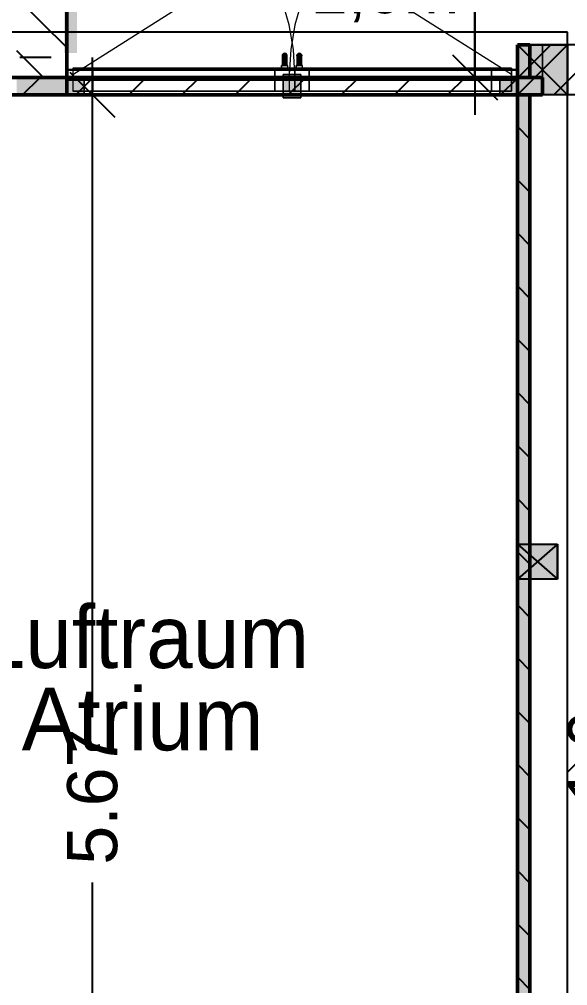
# Model space of a CAD drawing. Extents: x 0 to 756, y -25 to 420.
# Drawn here: x 256.8 to 300.6, y 188.5 to 265.6 of the extents above; entities that cross this region are included whole.
import ezdxf
from ezdxf.lldxf.tags import DXFTag

# ---------------------------------------------------------------- set-up
doc = ezdxf.new("R2010")
doc.units = 0
doc.layers.get('0').update_dxf_attribs({"lineweight": 25})
doc.layers.get('DEFPOINTS').update_dxf_attribs({"lineweight": 25})
doc.layers.add('A_Geschossdecke', color=7, linetype='Continuous', lineweight=25, true_color=0x008080)
doc.layers.add('H_Heizung', color=1, linetype='Continuous', lineweight=25, true_color=0xff0000)
for name, color, linetype, lineweight in [('A_Innenwand', 7, 'Continuous', 25), ('ALLGEMEIN01', 7, 'Continuous', 13), ('FENSTER', 7, 'Continuous', 13), ('FENSTER-FL_GEL', 7, 'VERDECKT2_S2', 13), ('FENSTERBANK', 7, 'Continuous', 13), ('PFOSTEN__ST_TZEN', 7, 'Continuous', 13), ('Standard', 7, 'Continuous', 25), ('WAND_HOLZ_NICHT_TRAGEND', 7, 'Continuous', 13), ('WAND_HOLZ_TRAGEND', 7, 'Continuous', 13)]:
    doc.layers.add(name, color=color, linetype=linetype, lineweight=lineweight)
doc.styles.get("Standard").update_dxf_attribs({"font": 'arial.ttf'})
tags = doc.linetypes.add('VERDECKT2_S2', pattern=[0.27, 0.2, -0.07]).pattern_tags.tags
tags[6:7] = [DXFTag(74, 4), DXFTag(75, 0), DXFTag(340, '0'), DXFTag(46, 1.0), DXFTag(50, 0.0), DXFTag(44, 0.0), DXFTag(45, 0.0)]
tags[4:5] = [DXFTag(74, 4), DXFTag(75, 0), DXFTag(340, '0'), DXFTag(46, 1.0), DXFTag(50, 0.0), DXFTag(44, 0.0), DXFTag(45, 0.0)]

# ---------------------------------------------------------------- blocks, each defined once
blk = doc.blocks.new('Referenz-A0T78P30OY')
at = {"layer": 'ALLGEMEIN01', "color": 0, "lineweight": -2}
blk.add_line((259.357, 262.578), (256.857, 262.578), dxfattribs=at)
at = {"layer": 'DEFPOINTS', "color": 0, "linetype": 'Continuous', "lineweight": -2, "ltscale": 0.25}
for p, q in [((293.222, 260.978), (293.222, 260.978)), ((296.607, 260.978), (296.607, 260.978)), ((296.607, 259.578), (296.607, 259.578))]:
    blk.add_line(p, q, dxfattribs=at)
at = {"layer": 'DEFPOINTS', "color": 0, "linetype": 'Continuous', "lineweight": 18, "ltscale": 0.18}
for p, q in [((260.607, 259.578), (260.607, 259.578)), ((260.607, 259.578), (260.607, 259.578)), ((296.607, 259.578), (296.607, 259.578)), ((296.607, 259.578), (296.607, 259.578))]:
    blk.add_line(p, q, dxfattribs=at)
at = {"layer": 'FENSTER', "color": 0}
for p, q in [((277.854, 262.818), (277.827, 262.718)), ((277.854, 262.818), (277.827, 262.718)), ((277.827, 262.718), (277.827, 261.918)), ((277.827, 262.718), (277.827, 262.718)), ((277.827, 262.718), (277.854, 262.618)), ((277.827, 262.718), (277.854, 262.618)), ((277.927, 262.891), (277.854, 262.818)), ((277.927, 262.891), (277.854, 262.818)), ((277.854, 261.918), (277.854, 262.818)), ((277.854, 262.818), (277.854, 262.818)), ((277.854, 262.618), (277.854, 261.918)), ((277.854, 262.618), (277.927, 262.545)), ((277.854, 262.618), (277.854, 262.618)), ((277.854, 262.618), (277.927, 262.545)), ((278.027, 262.918), (277.927, 262.891)), ((278.027, 262.918), (277.927, 262.891)), ((277.927, 261.918), (277.927, 262.891)), ((277.927, 262.891), (277.927, 262.891)), ((277.927, 261.918), (277.927, 262.545)), ((277.927, 262.545), (278.027, 262.518)), ((277.927, 262.545), (277.927, 262.545)), ((277.927, 262.545), (278.027, 262.518)), ((278.027, 261.918), (278.027, 262.918)), ((278.127, 262.891), (278.027, 262.918)), ((278.027, 262.918), (278.027, 262.918)), ((278.127, 262.891), (278.027, 262.918)), ((278.027, 262.518), (278.127, 262.545)), ((278.027, 262.518), (278.127, 262.545)), ((278.027, 261.918), (278.027, 262.518)), ((278.027, 262.518), (278.027, 262.518)), ((278.127, 261.918), (278.127, 262.891)), ((278.2, 262.818), (278.127, 262.891)), ((278.127, 262.891), (278.127, 262.891)), ((278.2, 262.818), (278.127, 262.891)), ((278.127, 262.545), (278.2, 262.618)), ((278.127, 262.545), (278.2, 262.618)), ((278.127, 261.918), (278.127, 262.545)), ((278.127, 262.545), (278.127, 262.545)), ((278.2, 261.918), (278.2, 262.818)), ((278.227, 262.718), (278.2, 262.818)), ((278.2, 262.818), (278.2, 262.818)), ((278.227, 262.718), (278.2, 262.818)), ((278.2, 262.618), (278.227, 262.718)), ((278.2, 262.618), (278.227, 262.718)), ((278.2, 261.918), (278.2, 262.618)), ((278.2, 262.618), (278.2, 262.618)), ((278.227, 261.918), (278.227, 262.718)), ((278.227, 262.718), (278.227, 262.718)), ((279.014, 262.818), (278.987, 262.718)), ((278.987, 262.718), (279.014, 262.818)), ((278.987, 262.718), (278.987, 261.918)), ((279.014, 262.618), (278.987, 262.718)), ((278.987, 262.718), (278.987, 262.718)), ((278.987, 262.718), (279.014, 262.618)), ((279.087, 262.891), (279.014, 262.818)), ((279.014, 262.818), (279.087, 262.891)), ((279.014, 261.918), (279.014, 262.818)), ((279.014, 262.818), (279.014, 262.818)), ((279.087, 262.545), (279.014, 262.618)), ((279.014, 262.618), (279.014, 261.918)), ((279.014, 262.618), (279.087, 262.545)), ((279.014, 262.618), (279.014, 262.618)), ((279.187, 262.918), (279.087, 262.891)), ((279.087, 262.891), (279.187, 262.918)), ((279.087, 261.918), (279.087, 262.891)), ((279.087, 262.891), (279.087, 262.891)), ((279.187, 262.518), (279.087, 262.545)), ((279.087, 261.918), (279.087, 262.545)), ((279.087, 262.545), (279.187, 262.518)), ((279.087, 262.545), (279.087, 262.545)), ((279.187, 261.918), (279.187, 262.918)), ((279.287, 262.891), (279.187, 262.918)), ((279.187, 262.918), (279.287, 262.891)), ((279.187, 262.918), (279.187, 262.918)), ((279.287, 262.545), (279.187, 262.518)), ((279.187, 262.518), (279.287, 262.545)), ((279.187, 261.918), (279.187, 262.518)), ((279.187, 262.518), (279.187, 262.518)), ((279.287, 261.918), (279.287, 262.891)), ((279.36, 262.818), (279.287, 262.891)), ((279.287, 262.891), (279.36, 262.818)), ((279.287, 262.891), (279.287, 262.891)), ((279.36, 262.618), (279.287, 262.545)), ((279.287, 262.545), (279.36, 262.618)), ((279.287, 261.918), (279.287, 262.545)), ((279.287, 262.545), (279.287, 262.545)), ((279.36, 261.918), (279.36, 262.818)), ((279.387, 262.718), (279.36, 262.818)), ((279.36, 262.818), (279.387, 262.718)), ((279.36, 262.818), (279.36, 262.818)), ((279.387, 262.718), (279.36, 262.618)), ((279.36, 262.618), (279.387, 262.718)), ((279.36, 261.918), (279.36, 262.618)), ((279.36, 262.618), (279.36, 262.618)), ((279.387, 261.918), (279.387, 262.718)), ((279.387, 262.718), (279.387, 262.718)), ((262.687, 261.718), (261.087, 261.718)), ((261.087, 261.718), (261.087, 259.878)), ((262.687, 261.718), (261.087, 261.718)), ((261.087, 261.718), (261.087, 261.718)), ((261.087, 261.718), (261.087, 259.878)), ((262.687, 259.878), (262.687, 261.718)), ((262.687, 261.718), (262.687, 261.718)), ((262.687, 261.718), (262.687, 259.878)), ((277.227, 261.718), (262.687, 261.718)), ((262.687, 261.718), (262.687, 259.878)), ((277.227, 261.718), (262.687, 261.718)), ((262.687, 261.718), (262.687, 261.718)), ((262.687, 261.718), (262.687, 259.878)), ((277.227, 261.718), (262.687, 261.718)), ((262.687, 261.718), (262.687, 259.878)), ((277.227, 261.718), (262.687, 261.718)), ((262.687, 261.718), (262.687, 261.718)), ((262.687, 261.718), (262.687, 259.878)), ((278.827, 261.718), (277.227, 261.718)), ((277.227, 261.718), (277.227, 259.878)), ((278.827, 261.718), (277.227, 261.718)), ((277.227, 261.718), (277.227, 261.718)), ((277.227, 261.718), (277.227, 259.878)), ((277.227, 259.878), (277.227, 261.718)), ((277.227, 261.718), (277.227, 261.718)), ((277.227, 261.718), (277.227, 259.878)), ((277.227, 259.878), (277.227, 261.718)), ((277.227, 261.718), (277.227, 261.718)), ((277.227, 261.718), (277.227, 259.878)), ((278.277, 261.918), (277.777, 261.918)), ((277.777, 261.918), (277.777, 261.718)), ((277.777, 261.918), (278.277, 261.918)), ((277.777, 261.718), (277.777, 261.918)), ((277.777, 261.918), (277.777, 261.918)), ((277.777, 261.718), (278.277, 261.718)), ((277.777, 261.718), (277.777, 261.718)), ((277.777, 261.718), (278.277, 261.718)), ((277.827, 261.918), (277.854, 261.918)), ((277.827, 261.918), (277.854, 261.918)), ((277.854, 261.918), (277.927, 261.918)), ((277.854, 261.918), (277.927, 261.918)), ((277.927, 261.918), (278.027, 261.918)), ((277.927, 261.918), (278.027, 261.918)), ((278.027, 261.918), (278.127, 261.918)), ((278.027, 261.918), (278.127, 261.918)), ((278.127, 261.918), (278.2, 261.918)), ((278.127, 261.918), (278.2, 261.918)), ((278.2, 261.918), (278.227, 261.918)), ((278.2, 261.918), (278.227, 261.918)), ((278.277, 261.718), (278.277, 261.918)), ((278.277, 261.718), (278.277, 261.918)), ((278.277, 261.918), (278.277, 261.918)), ((278.277, 261.718), (278.277, 261.718)), ((278.827, 259.878), (278.827, 261.718)), ((278.827, 261.718), (278.827, 261.718)), ((278.827, 261.718), (278.827, 259.878)), ((279.437, 261.918), (278.937, 261.918)), ((278.937, 261.918), (278.937, 261.718)), ((278.937, 261.918), (279.437, 261.918)), ((278.937, 261.718), (278.937, 261.918)), ((278.937, 261.918), (278.937, 261.918)), ((278.937, 261.718), (279.437, 261.718)), ((278.937, 261.718), (278.937, 261.718)), ((278.937, 261.718), (279.437, 261.718)), ((278.987, 261.918), (279.014, 261.918)), ((278.987, 261.918), (279.014, 261.918)), ((279.014, 261.918), (279.087, 261.918)), ((279.014, 261.918), (279.087, 261.918)), ((279.087, 261.918), (279.187, 261.918)), ((279.087, 261.918), (279.187, 261.918)), ((279.187, 261.918), (279.287, 261.918)), ((279.187, 261.918), (279.287, 261.918)), ((279.287, 261.918), (279.36, 261.918)), ((279.287, 261.918), (279.36, 261.918)), ((279.36, 261.918), (279.387, 261.918)), ((279.36, 261.918), (279.387, 261.918)), ((279.437, 261.718), (279.437, 261.918)), ((279.437, 261.718), (279.437, 261.918)), ((279.437, 261.918), (279.437, 261.918)), ((279.437, 261.718), (279.437, 261.718)), ((277.227, 260.798), (262.687, 260.798)), ((262.687, 260.798), (262.687, 260.798)), ((262.687, 260.798), (277.227, 260.798)), ((262.687, 260.798), (277.227, 260.798)), ((262.687, 260.798), (277.227, 260.798)), ((269.957, 260.798), (262.687, 260.798)), ((277.227, 260.798), (269.957, 260.798)), ((277.227, 260.798), (277.227, 260.798)), ((294.527, 260.798), (279.987, 260.798)), ((279.987, 260.798), (279.987, 260.798)), ((279.987, 260.798), (294.527, 260.798)), ((294.527, 260.798), (279.987, 260.798)), ((294.527, 260.798), (279.987, 260.798)), ((287.257, 260.798), (279.987, 260.798)), ((294.527, 260.798), (287.257, 260.798)), ((294.527, 260.798), (294.527, 260.798)), ((261.087, 259.878), (262.687, 259.878)), ((261.087, 259.878), (261.087, 259.878)), ((262.687, 259.878), (261.087, 259.878)), ((262.687, 259.878), (262.687, 259.878)), ((262.687, 259.878), (277.227, 259.878)), ((262.687, 259.878), (262.687, 259.878)), ((277.227, 259.878), (262.687, 259.878)), ((262.687, 259.878), (277.227, 259.878)), ((262.687, 259.878), (262.687, 259.878)), ((277.227, 259.878), (262.687, 259.878)), ((277.227, 259.878), (278.827, 259.878)), ((277.227, 259.878), (277.227, 259.878)), ((278.827, 259.878), (277.227, 259.878)), ((277.227, 259.878), (277.227, 259.878)), ((277.227, 259.878), (277.227, 259.878)), ((278.827, 259.878), (278.827, 259.878))]:
    blk.add_line(p, q, dxfattribs=at)
at = {"layer": 'FENSTER', "color": 0, "linetype": 'Continuous', "ltscale": 0.13}
for p, q in [((279.987, 261.718), (278.387, 261.718)), ((278.387, 261.718), (278.387, 259.878)), ((279.987, 261.718), (278.387, 261.718)), ((278.387, 261.718), (278.387, 261.718)), ((278.387, 261.718), (278.387, 259.878)), ((279.987, 259.878), (279.987, 261.718)), ((279.987, 261.718), (279.987, 261.718)), ((279.987, 261.718), (279.987, 259.878)), ((294.527, 261.718), (279.987, 261.718)), ((279.987, 261.718), (279.987, 259.878)), ((294.527, 261.718), (279.987, 261.718)), ((279.987, 261.718), (279.987, 261.718)), ((279.987, 261.718), (279.987, 259.878)), ((294.527, 261.718), (279.987, 261.718)), ((279.987, 261.718), (279.987, 259.878)), ((294.527, 261.718), (279.987, 261.718)), ((279.987, 261.718), (279.987, 261.718)), ((279.987, 261.718), (279.987, 259.878)), ((296.127, 261.718), (294.527, 261.718)), ((294.527, 261.718), (294.527, 259.878)), ((296.127, 261.718), (294.527, 261.718)), ((294.527, 261.718), (294.527, 261.718)), ((294.527, 261.718), (294.527, 259.878)), ((294.527, 259.878), (294.527, 261.718)), ((294.527, 261.718), (294.527, 261.718)), ((294.527, 261.718), (294.527, 259.878)), ((294.527, 259.878), (294.527, 261.718)), ((294.527, 261.718), (294.527, 261.718)), ((294.527, 261.718), (294.527, 259.878)), ((296.127, 259.878), (296.127, 261.718)), ((296.127, 261.718), (296.127, 261.718)), ((296.127, 261.718), (296.127, 259.878)), ((260.607, 259.578), (260.607, 260.978)), ((260.607, 260.978), (262.007, 260.978)), ((262.007, 260.978), (260.607, 260.978)), ((260.607, 260.978), (260.607, 259.578)), ((262.007, 260.978), (260.607, 260.978)), ((260.607, 260.978), (260.607, 260.978)), ((260.607, 260.978), (260.607, 259.578)), ((262.007, 260.978), (262.007, 259.578)), ((262.007, 259.578), (262.007, 260.978)), ((262.007, 260.978), (277.907, 260.978)), ((262.007, 259.578), (262.007, 260.978)), ((262.007, 260.978), (262.007, 260.978)), ((262.007, 260.978), (262.007, 259.578)), ((295.207, 260.978), (262.007, 260.978)), ((262.007, 260.978), (262.007, 259.578)), ((295.207, 260.978), (262.007, 260.978)), ((262.007, 260.978), (262.007, 260.978)), ((262.007, 260.978), (262.007, 259.578)), ((295.207, 260.978), (262.007, 260.978)), ((262.007, 260.978), (262.007, 259.578)), ((295.207, 260.978), (262.007, 260.978)), ((262.007, 260.978), (262.007, 260.978)), ((262.007, 260.978), (262.007, 259.578)), ((277.907, 259.358), (277.907, 261.198)), ((277.907, 261.198), (279.307, 261.198)), ((279.307, 261.198), (277.907, 261.198)), ((277.907, 261.198), (277.907, 259.358)), ((279.307, 261.198), (277.907, 261.198)), ((277.907, 261.198), (277.907, 261.198)), ((277.907, 261.198), (277.907, 259.358)), ((277.907, 260.978), (277.907, 259.578)), ((279.307, 261.198), (279.307, 259.358)), ((279.307, 259.358), (279.307, 261.198)), ((279.307, 261.198), (279.307, 261.198)), ((279.307, 261.198), (279.307, 259.358)), ((279.307, 259.578), (279.307, 260.978)), ((279.307, 260.978), (295.207, 260.978)), ((295.207, 259.578), (295.207, 260.978)), ((295.207, 260.978), (296.607, 260.978)), ((295.207, 260.978), (295.207, 259.578)), ((296.607, 260.978), (295.207, 260.978)), ((295.207, 260.978), (295.207, 259.578)), ((296.607, 260.978), (295.207, 260.978)), ((295.207, 260.978), (295.207, 260.978)), ((295.207, 260.978), (295.207, 259.578)), ((295.207, 259.578), (295.207, 260.978)), ((295.207, 260.978), (295.207, 260.978)), ((295.207, 260.978), (295.207, 259.578)), ((295.207, 259.578), (295.207, 260.978)), ((295.207, 260.978), (295.207, 260.978)), ((295.207, 260.978), (295.207, 259.578)), ((296.607, 260.978), (296.607, 259.578)), ((296.607, 259.578), (296.607, 260.978)), ((296.607, 260.978), (296.607, 260.978)), ((296.607, 260.978), (296.607, 259.578)), ((262.007, 259.578), (260.607, 259.578)), ((260.607, 259.578), (262.007, 259.578)), ((260.607, 259.578), (260.607, 259.578)), ((262.007, 259.578), (260.607, 259.578)), ((277.907, 259.578), (262.007, 259.578)), ((262.007, 259.578), (262.007, 259.578)), ((262.007, 259.578), (295.207, 259.578)), ((262.007, 259.578), (262.007, 259.578)), ((295.207, 259.578), (262.007, 259.578)), ((262.007, 259.578), (295.207, 259.578)), ((262.007, 259.578), (262.007, 259.578)), ((295.207, 259.578), (262.007, 259.578)), ((279.307, 259.358), (277.907, 259.358)), ((277.907, 259.358), (279.307, 259.358)), ((277.907, 259.358), (277.907, 259.358)), ((279.307, 259.358), (277.907, 259.358)), ((278.387, 259.878), (279.987, 259.878)), ((278.387, 259.878), (278.387, 259.878)), ((279.987, 259.878), (278.387, 259.878)), ((295.207, 259.578), (279.307, 259.578)), ((279.307, 259.358), (279.307, 259.358)), ((279.987, 259.878), (279.987, 259.878)), ((279.987, 259.878), (294.527, 259.878)), ((279.987, 259.878), (279.987, 259.878)), ((294.527, 259.878), (279.987, 259.878)), ((279.987, 259.878), (294.527, 259.878)), ((279.987, 259.878), (279.987, 259.878)), ((294.527, 259.878), (279.987, 259.878)), ((294.527, 259.878), (296.127, 259.878)), ((294.527, 259.878), (294.527, 259.878)), ((296.127, 259.878), (294.527, 259.878)), ((294.527, 259.878), (294.527, 259.878)), ((294.527, 259.878), (294.527, 259.878)), ((296.607, 259.578), (295.207, 259.578)), ((295.207, 259.578), (296.607, 259.578)), ((295.207, 259.578), (295.207, 259.578)), ((296.607, 259.578), (295.207, 259.578)), ((295.207, 259.578), (295.207, 259.578)), ((295.207, 259.578), (295.207, 259.578)), ((296.127, 259.878), (296.127, 259.878)), ((296.607, 259.578), (296.607, 259.578))]:
    blk.add_line(p, q, dxfattribs=at)
for points in [[(260.607, 259.578), (262.007, 259.578), (260.607, 260.978)], [(262.007, 259.578), (262.007, 260.978), (260.607, 260.978)], [(277.907, 259.358), (279.307, 259.358), (277.907, 261.198)], [(279.307, 259.358), (279.307, 261.198), (277.907, 261.198)], [(295.207, 259.578), (296.607, 259.578), (295.207, 260.978)], [(296.607, 259.578), (296.607, 260.978), (295.207, 260.978)]]:
    blk.add_solid(points, dxfattribs=at)
at = {"layer": 'FENSTER-FL_GEL', "color": 0, "linetype": 'VERDECKT2_S2', "ltscale": 0.13}
for p, q in [((261.087, 261.198), (276.066, 270.703)), ((296.127, 261.198), (281.149, 270.703)), ((278.375, 265.176), (277.816, 267.102)), ((279.399, 267.102), (278.839, 265.176)), ((278.714, 263.2), (278.375, 265.176)), ((278.839, 265.176), (278.501, 263.2)), ((278.501, 263.2), (278.387, 261.198)), ((278.827, 261.198), (278.714, 263.2))]:
    blk.add_line(p, q, dxfattribs=at)
at = {"layer": 'FENSTERBANK', "color": 0, "lineweight": -2}
for p, q in [((260.607, 261.578), (260.607, 260.778)), ((296.607, 261.578), (260.607, 261.578)), ((260.607, 261.578), (260.607, 261.578)), ((260.607, 261.578), (260.607, 260.978)), ((260.607, 261.578), (296.607, 261.578)), ((296.607, 261.578), (260.607, 261.578)), ((260.607, 261.578), (260.607, 260.778)), ((260.607, 260.978), (260.607, 261.578)), ((260.607, 261.578), (296.607, 261.578)), ((260.607, 261.578), (260.607, 261.578)), ((296.607, 260.778), (296.607, 261.578)), ((296.607, 261.578), (296.607, 260.978)), ((296.607, 261.578), (296.607, 261.578)), ((296.607, 260.778), (296.607, 261.578)), ((296.607, 260.978), (296.607, 261.578)), ((296.607, 261.578), (296.607, 261.578)), ((260.607, 260.978), (260.607, 260.778)), ((260.607, 260.978), (260.607, 260.978)), ((260.607, 260.978), (296.607, 260.978)), ((296.607, 260.978), (260.607, 260.978)), ((296.607, 260.978), (260.607, 260.978)), ((260.607, 260.978), (260.607, 260.978)), ((260.607, 260.978), (296.607, 260.978)), ((260.607, 260.778), (260.607, 260.978)), ((260.607, 260.778), (296.607, 260.778)), ((260.607, 260.778), (260.607, 260.778)), ((260.607, 260.778), (296.607, 260.778)), ((260.607, 260.778), (296.607, 260.778)), ((260.607, 260.778), (260.607, 260.778)), ((260.607, 260.778), (296.607, 260.778)), ((296.607, 260.978), (296.607, 260.978)), ((296.607, 260.978), (296.607, 260.778)), ((296.607, 260.978), (296.607, 260.978)), ((296.607, 260.778), (296.607, 260.978)), ((296.607, 260.778), (296.607, 260.778)), ((296.607, 260.778), (296.607, 260.778))]:
    blk.add_line(p, q, dxfattribs=at)
at = {"layer": 'FENSTERBANK', "color": 0, "lineweight": 18}
for p, q in [((260.607, 260.978), (296.607, 260.978)), ((296.607, 260.978), (260.607, 260.978))]:
    blk.add_line(p, q, dxfattribs=at)
at = {"layer": 'Standard', "color": 0, "lineweight": -2}
for p, q in [((293.222, 260.978), (293.222, 270.975)), ((293.222, 266.978), (293.222, 257.978)), ((296.607, 263.578), (300.607, 263.578)), ((296.607, 259.578), (296.607, 263.578)), ((296.607, 263.578), (300.607, 259.578)), ((300.607, 263.578), (296.607, 259.578)), ((300.607, 263.578), (300.607, 259.578)), ((300.607, 259.578), (300.607, 263.578)), ((262.674, 253.578), (262.674, 262.578)), ((291.422, 262.778), (295.022, 259.178)), ((264.474, 257.778), (260.874, 261.378)), ((290.222, 260.978), (296.222, 260.978)), ((265.674, 259.578), (259.674, 259.578)), ((262.674, 209.917), (262.674, 259.578)), ((300.607, 259.578), (296.607, 259.578)), ((296.607, 223.71), (299.807, 223.71)), ((296.607, 220.91), (296.607, 223.71)), ((296.607, 223.71), (299.807, 220.91)), ((299.807, 223.71), (296.607, 220.91)), ((299.807, 223.71), (299.807, 220.91)), ((299.807, 220.91), (299.807, 223.71)), ((299.807, 220.91), (296.607, 220.91)), ((262.674, 146.178), (262.674, 196.717))]:
    blk.add_line(p, q, dxfattribs=at)
for points in [[(296.607, 259.578), (300.607, 259.578), (296.607, 263.578)], [(300.607, 259.578), (300.607, 263.578), (296.607, 263.578)], [(296.607, 220.91), (299.807, 220.91), (296.607, 223.71)], [(299.807, 220.91), (299.807, 223.71), (296.607, 223.71)]]:
    blk.add_solid(points, dxfattribs=at)
at = {"layer": 'WAND_HOLZ_NICHT_TRAGEND', "color": 0, "lineweight": 50}
for p, q in [((260.607, 260.978), (260.607, 376.578)), ((260.607, 376.578), (260.607, 260.978)), ((256.607, 260.978), (260.607, 260.978)), ((260.607, 260.978), (256.607, 260.978)), ((260.607, 260.978), (260.607, 260.978))]:
    blk.add_line(p, q, dxfattribs=at)
at = {"layer": 'WAND_HOLZ_NICHT_TRAGEND', "color": 0, "linetype": 'Continuous', "ltscale": 0.13}
for p, q in [((324.607, 263.578), (298.607, 263.578)), ((298.607, 263.578), (298.607, 259.578)), ((298.607, 259.578), (298.607, 263.578)), ((298.607, 263.578), (301.915, 263.578)), ((298.607, 263.578), (298.607, 263.578)), ((298.607, 259.578), (324.607, 259.578)), ((301.915, 259.578), (298.607, 259.578)), ((298.607, 259.578), (298.607, 259.578))]:
    blk.add_line(p, q, dxfattribs=at)
at = {"layer": 'WAND_HOLZ_TRAGEND', "color": 0, "lineweight": 50}
for p, q in [((296.607, 263.578), (296.607, 260.978)), ((297.607, 263.578), (296.607, 263.578)), ((296.607, 260.978), (296.607, 263.578)), ((296.607, 263.578), (297.607, 263.578)), ((296.607, 263.578), (296.607, 263.578)), ((297.607, 260.978), (297.607, 263.578)), ((297.607, 263.578), (297.607, 260.978)), ((297.607, 263.578), (297.607, 263.578)), ((298.607, 260.978), (218.607, 260.978)), ((218.607, 260.978), (298.607, 260.978)), ((296.607, 260.978), (260.607, 260.978)), ((260.607, 260.978), (260.607, 259.578)), ((296.607, 260.978), (260.607, 260.978)), ((260.607, 260.978), (260.607, 260.978)), ((260.607, 260.978), (260.607, 259.578)), ((296.607, 259.578), (296.607, 260.978)), ((296.607, 260.978), (296.607, 260.978)), ((296.607, 259.578), (296.607, 260.978)), ((296.607, 260.978), (297.607, 260.978)), ((297.607, 260.978), (296.607, 260.978)), ((296.607, 260.978), (296.607, 260.978)), ((297.607, 260.978), (297.607, 260.978)), ((298.607, 259.578), (298.607, 260.978)), ((298.607, 260.978), (298.607, 259.578)), ((298.607, 260.978), (298.607, 260.978)), ((218.607, 259.578), (298.607, 259.578)), ((298.607, 259.578), (218.607, 259.578)), ((260.607, 259.578), (296.607, 259.578)), ((260.607, 259.578), (296.607, 259.578)), ((260.607, 259.578), (260.607, 259.578)), ((296.607, 259.578), (296.607, 259.578)), ((297.607, 259.578), (296.607, 259.578)), ((296.607, 259.578), (296.607, 146.178)), ((296.607, 259.578), (296.607, 259.578)), ((297.607, 259.578), (296.607, 259.578)), ((296.607, 259.578), (296.607, 146.178)), ((297.607, 146.178), (297.607, 259.578)), ((297.607, 259.578), (297.607, 259.578)), ((297.607, 259.578), (297.607, 146.178)), ((298.607, 259.578), (298.607, 259.578))]:
    blk.add_line(p, q, dxfattribs=at)
at = {"layer": 'WAND_HOLZ_TRAGEND', "color": 0, "lineweight": 18}
for points in [[(296.607, 260.978), (297.607, 260.978), (296.607, 263.578)], [(297.607, 260.978), (297.607, 263.578), (296.607, 263.578)], [(256.607, 259.578), (260.607, 259.578), (256.607, 260.978)], [(260.607, 259.578), (260.607, 260.978), (256.607, 260.978)], [(260.607, 260.978), (256.607, 260.978), (260.607, 260.978)], [(296.607, 259.578), (298.607, 259.578), (296.607, 260.978)], [(298.607, 259.578), (298.607, 260.978), (296.607, 260.978)], [(296.607, 146.178), (297.607, 146.178), (296.607, 259.578)], [(297.607, 146.178), (297.607, 259.578), (296.607, 259.578)]]:
    blk.add_solid(points, dxfattribs=at)
at = {"layer": 'PFOSTEN__ST_TZEN', "color": 0, "lineweight": 35, "attachment_point": 1}
for s, insert, char_height in [('{\\fPosterama Text Light;1,0m}', (280.078, 270.105), 4), ('{\\fPosterama Text Light;Luftraum}', (253.581, 218.825), 5), ('{\\fPosterama Text Light;Atrium}', (257.013, 212.254), 5)]:
    blk.add_mtext(s, dxfattribs=dict(at, insert=insert, char_height=char_height))
at = {"layer": 'PFOSTEN__ST_TZEN', "color": 0, "lineweight": 35, "insert": (300.643, 202.985), "char_height": 4, "attachment_point": 1, "rotation": 90}
blk.add_mtext('{\\fPosterama Text Light;1,0m}', dxfattribs=at)
at = {"layer": 'Standard', "color": 0, "lineweight": -2, "insert": (260.642, 198.124), "char_height": 4, "attachment_point": 1, "rotation": 90}
blk.add_mtext('{\\fArial;5.67}', dxfattribs=at)
blk = doc.blocks.new('Wand-A0T78P4COY', base_point=(256.607, 260.978))
at = {"color": 0, "linetype": 'ByBlock', "lineweight": -2, "ltscale": 0.25}
blk.add_line((260.607, 376.578), (260.607, 260.978), dxfattribs=at)
at = {"color": 0, "lineweight": -2}
for p, q in [((256.607, 267.358), (260.607, 263.358)), ((256.607, 263.116), (258.745, 260.978))]:
    blk.add_line(p, q, dxfattribs=at)
blk = doc.blocks.new('Wand-A0T78P4EOY', base_point=(296.607, 259.578))
at = {"color": 0, "lineweight": -2}
for p, q in [((299.267, 263.578), (296.607, 260.918)), ((301.915, 261.983), (299.51, 259.578))]:
    blk.add_line(p, q, dxfattribs=at)
at = {"color": 0, "linetype": 'ByBlock', "lineweight": -2, "ltscale": 0.25}
for p, q in [((296.607, 263.578), (296.607, 259.578)), ((301.915, 263.578), (296.607, 263.578)), ((301.915, 259.578), (297.607, 259.578))]:
    blk.add_line(p, q, dxfattribs=at)
blk = doc.blocks.new('Geschossdecke-A0T78P4UOY', base_point=(119.607, 24.521))
at = {"color": 0, "lineweight": -2}
blk.add_line((300.607, 205.521), (397.607, 302.521), dxfattribs=at)
at = {"color": 0, "linetype": 'ByBlock', "lineweight": -2, "ltscale": 0.25}
for p, q in [((300.607, 264.578), (216.107, 264.578)), ((300.607, 259.578), (300.607, 264.578)), ((300.607, 145.178), (300.607, 259.578))]:
    blk.add_line(p, q, dxfattribs=at)
blk = doc.blocks.new('Wand-A0T78P50OY', base_point=(296.607, 145.178))
at = {"color": 0, "linetype": 'ByBlock', "lineweight": -2, "ltscale": 0.25}
for p, q in [((296.607, 259.578), (296.607, 146.178)), ((297.607, 259.578), (297.607, 145.178))]:
    blk.add_line(p, q, dxfattribs=at)
at = {"color": 0, "lineweight": -2}
for p, q in [((296.607, 257.057), (297.607, 256.057)), ((296.607, 252.814), (297.607, 251.814)), ((296.607, 248.571), (297.607, 247.571)), ((296.607, 244.329), (297.607, 243.329)), ((296.607, 240.086), (297.607, 239.086)), ((296.607, 235.844), (297.607, 234.844)), ((296.607, 231.601), (297.607, 230.601)), ((296.607, 227.358), (297.607, 226.358)), ((296.607, 223.116), (297.607, 222.116)), ((296.607, 218.873), (297.607, 217.873)), ((296.607, 214.63), (297.607, 213.63)), ((296.607, 210.388), (297.607, 209.388)), ((296.607, 206.145), (297.607, 205.145)), ((296.607, 201.902), (297.607, 200.902)), ((296.607, 197.66), (297.607, 196.66)), ((296.607, 193.417), (297.607, 192.417)), ((296.607, 189.175), (297.607, 188.175))]:
    blk.add_line(p, q, dxfattribs=at)
blk = doc.blocks.new('Wand-A0T78P56OY', base_point=(220.607, 259.578))
at = {"color": 0, "linetype": 'ByBlock', "lineweight": -2, "ltscale": 0.25}
for p, q in [((220.607, 260.978), (256.607, 260.978)), ((260.607, 260.978), (297.607, 260.978)), ((220.607, 259.578), (296.607, 259.578))]:
    blk.add_line(p, q, dxfattribs=at)
at = {"color": 0, "lineweight": -2}
for p, q in [((223.143, 259.578), (224.543, 260.978)), ((227.385, 259.578), (228.785, 260.978)), ((231.628, 259.578), (233.028, 260.978)), ((235.87, 259.578), (237.27, 260.978)), ((240.113, 259.578), (241.513, 260.978)), ((244.356, 259.578), (245.756, 260.978)), ((248.598, 259.578), (249.998, 260.978)), ((252.841, 259.578), (254.241, 260.978)), ((257.084, 259.578), (258.484, 260.978)), ((261.326, 259.578), (262.726, 260.978)), ((265.569, 259.578), (266.969, 260.978)), ((269.812, 259.578), (271.212, 260.978)), ((274.054, 259.578), (275.454, 260.978)), ((278.297, 259.578), (279.697, 260.978)), ((282.54, 259.578), (283.94, 260.978)), ((286.782, 259.578), (288.182, 260.978)), ((291.025, 259.578), (292.425, 260.978)), ((295.267, 259.578), (296.667, 260.978))]:
    blk.add_line(p, q, dxfattribs=at)

msp = doc.modelspace()

# ---------------------------------------------------------------- linework, layer by layer
at = {"layer": 'H_Heizung', "color": 1, "ltscale": 0.25, "true_color": 0xff0000}
for points in [[(260.433, 262.934), (261.433, 262.934), (260.433, 375.947)], [(261.433, 262.934), (260.433, 375.947), (261.433, 375.947)]]:
    msp.add_solid(points, dxfattribs=at)

# ---------------------------------------------------------------- block references
at = {"color": 8, "lineweight": 25, "ltscale": 0.25, "true_color": 0x808080}
msp.add_blockref('Referenz-A0T78P30OY', (0, 0), dxfattribs=at)
at = {"layer": 'A_Geschossdecke', "ltscale": 0.25}
msp.add_blockref('Geschossdecke-A0T78P4UOY', (119.607, 24.521), dxfattribs=at)
at = {"layer": 'A_Innenwand', "ltscale": 0.25}
for name, p in [('Wand-A0T78P4COY', (256.607, 260.978)), ('Wand-A0T78P4EOY', (296.607, 259.578)), ('Wand-A0T78P56OY', (220.607, 259.578)), ('Wand-A0T78P50OY', (296.607, 145.178))]:
    msp.add_blockref(name, p, dxfattribs=at)

doc.saveas('drawing.dxf')
